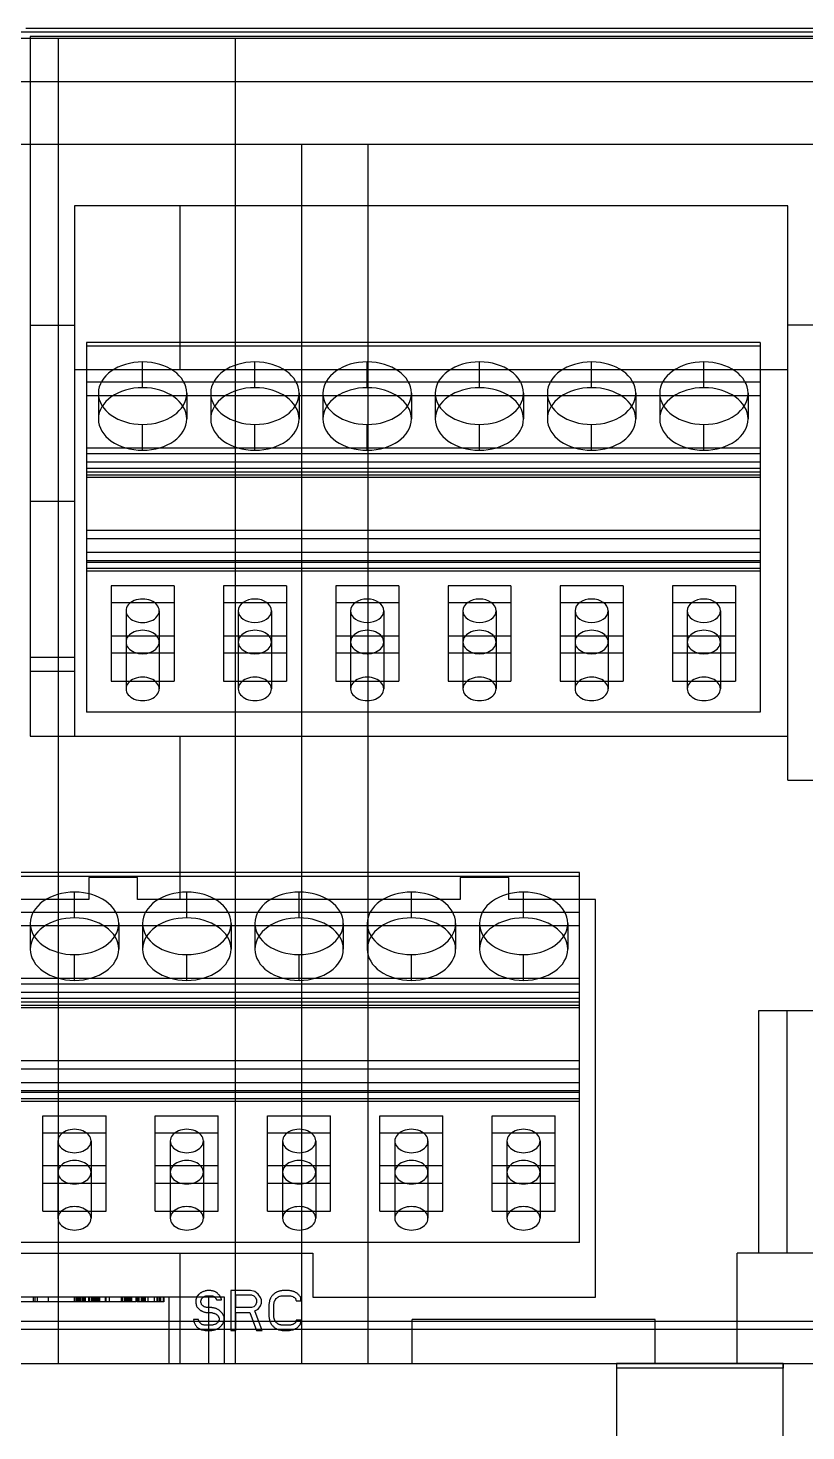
# Model space of a CAD drawing. Extents: x 0 to 226, y 0 to 690.
# Drawn here: x 147.6 to 182.8, y 441.2 to 504.7 of the extents above; entities that cross this region are included whole.
import ezdxf

# ---------------------------------------------------------------- set-up
doc = ezdxf.new("R2010")
doc.units = 0
doc.layers.add('-15N-THT. THIẾT BỊ ĐÓNG MỞ', color=40, linetype='CONTINUOUS')

# ---------------------------------------------------------------- blocks, each defined once
blk = doc.blocks.new('06 - N - SC VSD ATV630D30~D45N4')
at = {"layer": '-15N-THT. THIẾT BỊ ĐÓNG MỞ'}
for p, q in [((34.52, 160.042), (104.989, 160.042)), ((-105, 159.864), (104.99, 159.864)), ((-17, 159.584), (104.03, 159.584)), ((34.72, 159.663), (34.72, 127.991)), ((94.99, 159.663), (34.72, 159.663)), ((34.72, 159.584), (34.72, 159.584)), ((36, 159.584), (36, 159.584)), ((36, 99.591), (36, 159.584)), ((44, 159.584), (44, 159.584)), ((44, 99.591), (44, 159.584)), ((93.553, 157.602), (-93.563, 157.602)), ((101.088, 154.765), (-17, 154.765)), ((36, 154.765), (36, 154.765)), ((44, 154.765), (44, 154.765)), ((47, 154.765), (47, 154.765)), ((47, 99.591), (47, 154.765)), ((50, 154.765), (50, 154.765)), ((50, 99.591), (50, 154.765)), ((36.72, 151.991), (36.72, 127.991)), ((36.72, 151.991), (36.72, 151.991)), ((68.99, 151.991), (36.72, 151.991)), ((41.5, 144.591), (41.5, 151.991)), ((68.99, 125.991), (68.99, 151.991)), ((68.99, 151.991), (68.99, 151.991)), ((34.72, 146.591), (34.72, 146.591)), ((34.72, 146.591), (36.72, 146.591)), ((36.72, 146.591), (36.72, 146.591)), ((94.99, 146.591), (68.99, 146.591)), ((68.99, 146.591), (68.99, 146.591)), ((37.26, 145.812), (37.26, 145.637)), ((67.73, 145.812), (37.26, 145.812)), ((67.73, 145.637), (37.26, 145.637)), ((37.26, 145.637), (37.26, 140.386)), ((67.73, 145.812), (67.73, 145.637)), ((67.73, 145.637), (67.73, 140.386)), ((39.8, 143.763), (39.8, 144.93)), ((44.88, 143.763), (44.88, 144.93)), ((49.96, 143.763), (49.96, 144.93)), ((55.04, 143.763), (55.04, 144.93)), ((60.11, 143.763), (60.11, 144.93)), ((65.19, 143.763), (65.19, 144.93)), ((36.72, 144.591), (36.72, 144.591)), ((36.72, 144.591), (68.99, 144.591)), ((37.26, 144.591), (37.26, 144.591)), ((67.73, 144.591), (67.73, 144.591)), ((68.99, 144.591), (68.99, 144.591)), ((67.73, 144.01), (37.26, 144.01)), ((37.8, 143.515), (37.8, 142.349)), ((41.8, 143.515), (41.8, 142.349)), ((42.88, 143.515), (42.88, 142.349)), ((46.88, 143.515), (46.88, 142.349)), ((47.96, 143.515), (47.96, 142.349)), ((51.96, 143.515), (51.96, 142.349)), ((53.04, 143.515), (53.04, 142.349)), ((57.03, 143.515), (57.03, 142.349)), ((58.11, 143.515), (58.11, 142.349)), ((62.11, 143.515), (62.11, 142.349)), ((63.19, 143.515), (63.19, 142.349)), ((67.19, 143.515), (67.19, 142.349)), ((67.73, 143.397), (37.26, 143.397)), ((39.8, 140.934), (39.8, 142.101)), ((44.88, 140.934), (44.88, 142.101)), ((49.96, 140.934), (49.96, 142.101)), ((55.04, 140.934), (55.04, 142.101)), ((60.11, 140.934), (60.11, 142.101)), ((65.19, 140.934), (65.19, 142.101)), ((67.73, 141.027), (37.26, 141.027)), ((67.73, 140.768), (37.26, 140.768)), ((67.73, 140.386), (37.26, 140.386)), ((37.26, 140.386), (37.26, 140.109)), ((67.73, 140.386), (67.73, 140.109)), ((37.26, 140.109), (37.26, 135.857)), ((67.73, 140.109), (37.26, 140.109)), ((37.26, 139.957), (67.73, 139.957)), ((67.73, 139.799), (37.26, 139.799)), ((67.73, 140.109), (67.73, 135.857)), ((67.73, 139.697), (37.26, 139.697)), ((34.72, 138.633), (36.72, 138.633)), ((67.73, 137.293), (37.26, 137.293)), ((67.73, 136.918), (37.26, 136.918)), ((67.73, 136.303), (37.26, 136.303)), ((67.73, 135.928), (37.26, 135.928)), ((67.73, 135.857), (37.26, 135.857)), ((37.26, 135.857), (37.26, 135.575)), ((67.73, 135.575), (37.26, 135.575)), ((37.26, 135.575), (37.26, 129.069)), ((67.73, 135.454), (37.26, 135.454)), ((67.73, 135.857), (67.73, 135.575)), ((67.73, 135.575), (67.73, 129.069)), ((41.225, 134.797), (38.375, 134.797)), ((38.375, 134.797), (38.375, 130.483)), ((41.225, 134.797), (41.225, 130.483)), ((46.305, 134.797), (43.455, 134.797)), ((43.455, 134.797), (43.455, 130.483)), ((46.305, 134.797), (46.305, 130.483)), ((51.385, 134.797), (48.535, 134.797)), ((48.535, 134.797), (48.535, 130.483)), ((51.385, 134.797), (51.385, 130.483)), ((56.455, 134.797), (53.615, 134.797)), ((53.615, 134.797), (53.615, 130.483)), ((56.455, 134.797), (56.455, 130.483)), ((61.535, 134.797), (58.685, 134.797)), ((58.685, 134.797), (58.685, 130.483)), ((61.535, 134.797), (61.535, 130.483)), ((66.615, 134.797), (63.765, 134.797)), ((63.765, 134.797), (63.765, 130.483)), ((66.615, 134.797), (66.615, 130.483)), ((41.225, 134.019), (38.375, 134.019)), ((38.375, 134.019), (38.375, 134.019)), ((41.225, 134.019), (41.225, 134.019)), ((46.305, 134.019), (43.455, 134.019)), ((43.455, 134.019), (43.455, 134.019)), ((46.305, 134.019), (46.305, 134.019)), ((48.535, 134.019), (48.535, 134.019)), ((51.385, 134.019), (48.535, 134.019)), ((51.385, 134.019), (51.385, 134.019)), ((56.455, 134.019), (53.615, 134.019)), ((53.615, 134.019), (53.615, 134.019)), ((56.455, 134.019), (56.455, 134.019)), ((61.535, 134.019), (58.685, 134.019)), ((58.685, 134.019), (58.685, 134.019)), ((61.535, 134.019), (61.535, 134.019)), ((66.615, 134.019), (63.765, 134.019)), ((63.765, 134.019), (63.765, 134.019)), ((66.615, 134.019), (66.615, 134.019)), ((39.05, 133.665), (39.05, 130.13)), ((40.55, 133.665), (40.55, 130.13)), ((44.13, 133.665), (44.13, 132.251)), ((45.63, 133.665), (45.63, 130.13)), ((49.21, 133.665), (49.21, 132.251)), ((50.71, 133.665), (50.71, 130.13)), ((54.29, 133.665), (54.29, 132.251)), ((55.79, 133.665), (55.79, 130.13)), ((59.36, 133.665), (59.36, 132.251)), ((60.86, 133.665), (60.86, 130.13)), ((64.44, 133.665), (64.44, 132.251)), ((65.94, 133.665), (65.94, 130.13)), ((38.375, 132.534), (41.225, 132.534)), ((43.455, 132.534), (46.305, 132.534)), ((44.13, 132.251), (44.13, 130.13)), ((48.535, 132.534), (51.385, 132.534)), ((49.21, 132.251), (49.21, 130.13)), ((53.615, 132.534), (56.455, 132.534)), ((54.29, 132.251), (54.29, 130.13)), ((58.685, 132.534), (61.535, 132.534)), ((59.36, 132.251), (59.36, 130.13)), ((63.765, 132.534), (66.615, 132.534)), ((64.44, 132.251), (64.44, 130.13)), ((34.72, 131.562), (36.72, 131.562)), ((38.375, 131.756), (41.225, 131.756)), ((43.455, 131.756), (46.305, 131.756)), ((48.535, 131.756), (51.385, 131.756)), ((53.615, 131.756), (56.455, 131.756)), ((58.685, 131.756), (61.535, 131.756)), ((63.765, 131.756), (66.615, 131.756)), ((36.72, 130.92), (34.72, 130.92)), ((38.375, 130.483), (41.225, 130.483)), ((43.455, 130.483), (46.305, 130.483)), ((48.535, 130.483), (51.385, 130.483)), ((53.615, 130.483), (56.455, 130.483)), ((58.685, 130.483), (61.535, 130.483)), ((63.765, 130.483), (66.615, 130.483)), ((67.73, 129.069), (37.26, 129.069)), ((34.72, 127.991), (68.99, 127.991)), ((34.72, 127.991), (34.72, 127.991)), ((36.72, 127.991), (36.72, 127.991)), ((41.5, 120.591), (41.5, 127.991)), ((68.99, 127.991), (68.99, 127.991)), ((68.99, 125.991), (94.99, 125.991)), ((68.99, 125.991), (68.99, 125.991)), ((59.57, 121.812), (-11.54, 121.812)), ((59.57, 121.637), (-11.54, 121.637)), ((37.37, 121.591), (37.37, 121.591)), ((37.37, 121.591), (37.37, 120.591)), ((39.57, 121.591), (37.37, 121.591)), ((39.57, 121.591), (39.57, 121.591)), ((39.57, 120.591), (39.57, 121.591)), ((54.17, 121.591), (54.17, 121.591)), ((54.17, 121.591), (54.17, 120.591)), ((56.36, 121.591), (54.17, 121.591)), ((56.36, 121.591), (56.36, 121.591)), ((56.36, 120.591), (56.36, 121.591)), ((59.57, 121.637), (59.57, 121.812)), ((59.57, 116.386), (59.57, 121.637)), ((36.72, 119.763), (36.72, 120.93)), ((41.8, 119.763), (41.8, 120.93)), ((46.88, 119.763), (46.88, 120.93)), ((51.96, 119.763), (51.96, 120.93)), ((57.03, 119.763), (57.03, 120.93)), ((37.37, 120.591), (31, 120.591)), ((37.37, 120.591), (37.37, 120.591)), ((39.57, 120.591), (39.57, 120.591)), ((54.17, 120.591), (39.57, 120.591)), ((54.17, 120.591), (54.17, 120.591)), ((56.36, 120.591), (56.36, 120.591)), ((60.29, 120.591), (56.36, 120.591)), ((59.57, 120.591), (59.57, 120.591)), ((60.29, 120.591), (60.29, 120.591)), ((60.29, 102.591), (60.29, 120.591)), ((59.57, 120.01), (-11.54, 120.01)), ((59.57, 119.397), (-11.54, 119.397)), ((34.72, 119.515), (34.72, 118.349)), ((38.72, 119.515), (38.72, 118.349)), ((39.8, 119.515), (39.8, 118.349)), ((43.8, 119.515), (43.8, 118.349)), ((44.88, 119.515), (44.88, 118.349)), ((48.88, 119.515), (48.88, 118.349)), ((49.96, 119.515), (49.96, 118.349)), ((53.96, 119.515), (53.96, 118.349)), ((55.04, 119.515), (55.04, 118.349)), ((59.03, 119.515), (59.03, 118.349)), ((36.72, 116.934), (36.72, 118.101)), ((41.8, 116.934), (41.8, 118.101)), ((46.88, 116.934), (46.88, 118.101)), ((51.96, 116.934), (51.96, 118.101)), ((57.03, 116.934), (57.03, 118.101)), ((59.57, 117.027), (-11.54, 117.027)), ((59.57, 116.768), (-11.54, 116.768)), ((59.57, 116.386), (-11.54, 116.386)), ((59.57, 116.109), (59.57, 116.386)), ((59.57, 116.109), (-11.54, 116.109)), ((-11.54, 115.957), (59.57, 115.957)), ((59.57, 115.799), (-11.54, 115.799)), ((59.57, 115.697), (-11.54, 115.697)), ((59.57, 111.857), (59.57, 116.109)), ((67.68, 115.571), (82.64, 115.571)), ((67.68, 115.571), (67.68, 115.571)), ((67.68, 104.581), (67.68, 115.571)), ((68.95, 115.571), (68.95, 115.571)), ((68.95, 104.581), (68.95, 115.571)), ((59.57, 113.293), (-11.54, 113.293)), ((59.57, 112.918), (-11.54, 112.918)), ((59.57, 112.303), (-11.54, 112.303)), ((59.57, 111.928), (-11.54, 111.928)), ((59.57, 111.857), (-11.54, 111.857)), ((59.57, 111.575), (59.57, 111.857)), ((59.57, 111.575), (-11.54, 111.575)), ((59.57, 111.454), (-11.54, 111.454)), ((59.57, 105.069), (59.57, 111.575)), ((35.295, 110.797), (38.145, 110.797)), ((35.295, 106.483), (35.295, 110.797)), ((38.145, 106.483), (38.145, 110.797)), ((40.375, 110.797), (43.225, 110.797)), ((40.375, 106.483), (40.375, 110.797)), ((43.225, 106.483), (43.225, 110.797)), ((45.455, 110.797), (48.305, 110.797)), ((45.455, 106.483), (45.455, 110.797)), ((48.305, 106.483), (48.305, 110.797)), ((50.535, 110.797), (53.385, 110.797)), ((50.535, 106.483), (50.535, 110.797)), ((53.385, 106.483), (53.385, 110.797)), ((55.615, 110.797), (58.455, 110.797)), ((55.615, 106.483), (55.615, 110.797)), ((58.455, 106.483), (58.455, 110.797)), ((35.295, 110.019), (35.295, 110.019)), ((38.145, 110.019), (35.295, 110.019)), ((38.145, 110.019), (38.145, 110.019)), ((43.225, 110.019), (40.375, 110.019)), ((40.375, 110.019), (40.375, 110.019)), ((43.225, 110.019), (43.225, 110.019)), ((45.455, 110.019), (45.455, 110.019)), ((48.305, 110.019), (45.455, 110.019)), ((48.305, 110.019), (48.305, 110.019)), ((50.535, 110.019), (50.535, 110.019)), ((53.385, 110.019), (50.535, 110.019)), ((53.385, 110.019), (53.385, 110.019)), ((58.455, 110.019), (55.615, 110.019)), ((55.615, 110.019), (55.615, 110.019)), ((58.455, 110.019), (58.455, 110.019)), ((35.97, 109.665), (35.97, 106.165)), ((37.47, 109.665), (37.47, 106.165)), ((41.05, 109.665), (41.05, 106.165)), ((42.55, 109.665), (42.55, 106.165)), ((46.13, 109.665), (46.13, 106.165)), ((47.63, 109.665), (47.63, 106.165)), ((51.21, 109.665), (51.21, 106.165)), ((52.71, 109.665), (52.71, 106.165)), ((56.28, 109.665), (56.28, 106.165)), ((57.78, 109.665), (57.78, 106.165)), ((38.145, 108.534), (35.295, 108.534)), ((43.225, 108.534), (40.375, 108.534)), ((48.305, 108.534), (45.455, 108.534)), ((53.385, 108.534), (50.535, 108.534)), ((58.455, 108.534), (55.615, 108.534)), ((35.295, 107.756), (38.145, 107.756)), ((40.375, 107.756), (43.225, 107.756)), ((45.455, 107.756), (48.305, 107.756)), ((50.535, 107.756), (53.385, 107.756)), ((55.615, 107.756), (58.455, 107.756)), ((35.295, 106.483), (38.145, 106.483)), ((40.375, 106.483), (43.225, 106.483)), ((45.455, 106.483), (48.305, 106.483)), ((50.535, 106.483), (53.385, 106.483)), ((55.615, 106.483), (58.455, 106.483)), ((59.57, 105.069), (-11.54, 105.069)), ((19.5, 104.591), (47.5, 104.591)), ((41.5, 99.591), (41.5, 104.591)), ((47.5, 104.591), (47.5, 102.591)), ((47.5, 104.591), (47.5, 104.591)), ((83.69, 104.581), (66.69, 104.581)), ((66.69, 104.581), (66.69, 104.581)), ((66.69, 99.591), (66.69, 104.581)), ((67.68, 104.581), (67.68, 104.581)), ((68.95, 104.581), (68.95, 104.581)), ((47.5, 104.091), (47.5, 104.091)), ((42.636, 102.875), (42.614, 102.869)), ((42.679, 102.886), (42.636, 102.875)), ((42.7, 102.891), (42.679, 102.886)), ((42.887, 102.891), (42.7, 102.891)), ((42.7, 102.891), (42.7, 102.891)), ((42.887, 102.891), (42.887, 102.891)), ((42.914, 102.886), (42.887, 102.891)), ((42.941, 102.88), (42.914, 102.886)), ((42.968, 102.875), (42.941, 102.88)), ((42.995, 102.869), (42.968, 102.875)), ((44.687, 102.891), (43.787, 102.891)), ((43.787, 102.891), (43.787, 101.091)), ((43.787, 102.891), (43.787, 102.891)), ((44.875, 102.853), (44.687, 102.891)), ((44.687, 102.891), (44.687, 102.891)), ((46.032, 102.875), (46.005, 102.869)), ((46.086, 102.886), (46.032, 102.875)), ((46.112, 102.891), (46.086, 102.886)), ((46.45, 102.891), (46.112, 102.891)), ((46.112, 102.891), (46.112, 102.891)), ((46.477, 102.886), (46.45, 102.891)), ((46.45, 102.891), (46.45, 102.891)), ((46.504, 102.88), (46.477, 102.886)), ((46.53, 102.875), (46.504, 102.88)), ((46.557, 102.869), (46.53, 102.875)), ((43.5, 102.591), (23.5, 102.591)), ((36.705, 102.391), (28.956, 102.391)), ((34.844, 102.591), (34.844, 102.391)), ((34.844, 102.591), (34.844, 102.591)), ((34.844, 102.391), (34.844, 102.391)), ((34.925, 102.591), (34.925, 102.391)), ((34.925, 102.591), (34.925, 102.591)), ((34.925, 102.391), (34.925, 102.391)), ((38.106, 102.391), (34.925, 102.391)), ((35.031, 102.591), (35.031, 102.591)), ((35.031, 102.591), (35.031, 102.391)), ((35.031, 102.391), (35.031, 102.391)), ((35.531, 102.591), (35.531, 102.391)), ((35.531, 102.591), (35.531, 102.591)), ((35.531, 102.391), (35.531, 102.391)), ((36.705, 102.591), (36.705, 102.391)), ((36.726, 102.591), (36.726, 102.391)), ((36.794, 102.591), (36.794, 102.391)), ((36.794, 102.591), (36.794, 102.591)), ((36.794, 102.391), (36.794, 102.391)), ((36.825, 102.591), (36.825, 102.391)), ((36.887, 102.591), (36.887, 102.391)), ((36.919, 102.591), (36.919, 102.391)), ((36.95, 102.591), (36.95, 102.391)), ((36.981, 102.591), (36.981, 102.391)), ((36.981, 102.591), (36.981, 102.591)), ((36.981, 102.391), (36.981, 102.391)), ((37.012, 102.591), (37.012, 102.391)), ((37.075, 102.591), (37.075, 102.391)), ((37.106, 102.591), (37.106, 102.391)), ((37.125, 102.591), (37.125, 102.391)), ((37.125, 102.591), (37.125, 102.591)), ((37.125, 102.391), (37.125, 102.391)), ((37.137, 102.591), (37.137, 102.391)), ((37.2, 102.591), (37.2, 102.391)), ((37.356, 102.591), (37.356, 102.391)), ((37.387, 102.591), (37.387, 102.391)), ((37.481, 102.591), (37.481, 102.391)), ((37.512, 102.591), (37.512, 102.391)), ((37.536, 102.591), (37.536, 102.391)), ((37.544, 102.591), (37.544, 102.391)), ((37.575, 102.591), (37.575, 102.391)), ((37.606, 102.591), (37.606, 102.391)), ((37.637, 102.591), (37.637, 102.391)), ((37.669, 102.591), (37.669, 102.591)), ((37.669, 102.591), (37.669, 102.391)), ((37.669, 102.391), (37.669, 102.391)), ((37.731, 102.591), (37.731, 102.391)), ((37.762, 102.591), (37.762, 102.391)), ((37.794, 102.591), (37.794, 102.391)), ((37.856, 102.591), (37.856, 102.591)), ((37.856, 102.591), (37.856, 102.391)), ((39.5, 102.391), (37.856, 102.391)), ((37.856, 102.391), (37.856, 102.391)), ((38.106, 102.591), (38.106, 102.391)), ((38.106, 102.591), (38.106, 102.591)), ((38.106, 102.391), (38.106, 102.391)), ((38.14, 102.591), (38.14, 102.391)), ((38.294, 102.591), (38.294, 102.391)), ((38.294, 102.591), (38.294, 102.591)), ((38.294, 102.391), (38.294, 102.391)), ((38.825, 102.591), (38.825, 102.391)), ((38.856, 102.591), (38.856, 102.391)), ((38.887, 102.591), (38.887, 102.391)), ((38.976, 102.591), (38.976, 102.391)), ((38.981, 102.591), (38.981, 102.391)), ((39.012, 102.591), (39.012, 102.391)), ((39.044, 102.591), (39.044, 102.391)), ((39.075, 102.591), (39.075, 102.591)), ((39.075, 102.591), (39.075, 102.391)), ((39.075, 102.391), (39.075, 102.391)), ((39.137, 102.591), (39.137, 102.391)), ((39.2, 102.591), (39.2, 102.591)), ((39.2, 102.591), (39.2, 102.391)), ((39.2, 102.391), (39.2, 102.391)), ((39.231, 102.591), (39.231, 102.391)), ((39.262, 102.591), (39.262, 102.591)), ((39.262, 102.591), (39.262, 102.391)), ((39.262, 102.391), (39.262, 102.391)), ((39.294, 102.591), (39.294, 102.391)), ((39.5, 102.591), (39.5, 102.591)), ((39.5, 102.591), (39.5, 102.391)), ((39.5, 102.391), (39.5, 102.391)), ((39.544, 102.591), (39.544, 102.391)), ((39.544, 102.591), (39.544, 102.591)), ((40.762, 102.391), (39.544, 102.391)), ((39.544, 102.391), (39.544, 102.391)), ((39.575, 102.591), (39.575, 102.391)), ((39.637, 102.591), (39.637, 102.391)), ((39.731, 102.591), (39.731, 102.591)), ((39.731, 102.591), (39.731, 102.391)), ((39.731, 102.391), (39.731, 102.391)), ((39.762, 102.591), (39.762, 102.391)), ((39.825, 102.591), (39.825, 102.391)), ((39.887, 102.591), (39.887, 102.391)), ((39.919, 102.591), (39.919, 102.391)), ((40.044, 102.591), (40.044, 102.391)), ((40.325, 102.591), (40.325, 102.391)), ((40.45, 102.591), (40.45, 102.391)), ((40.481, 102.591), (40.481, 102.391)), ((40.544, 102.591), (40.544, 102.391)), ((40.575, 102.591), (40.575, 102.391)), ((40.606, 102.591), (40.606, 102.391)), ((40.731, 102.591), (40.731, 102.391)), ((40.736, 102.591), (40.736, 102.391)), ((40.757, 102.591), (40.757, 102.391)), ((40.762, 102.591), (40.762, 102.391)), ((41, 102.591), (41, 102.591)), ((41, 99.591), (41, 102.591)), ((41.5, 102.591), (41.5, 102.591)), ((42.212, 102.47), (42.212, 102.47)), ((42.212, 102.317), (42.212, 102.317)), ((42.223, 102.514), (42.212, 102.47)), ((42.212, 102.47), (42.212, 102.317)), ((42.212, 102.317), (42.223, 102.273)), ((42.229, 102.535), (42.223, 102.514)), ((42.223, 102.273), (42.229, 102.251)), ((42.234, 102.557), (42.229, 102.535)), ((42.229, 102.251), (42.239, 102.207)), ((42.239, 102.579), (42.234, 102.557)), ((42.245, 102.601), (42.239, 102.579)), ((42.25, 102.623), (42.245, 102.601)), ((42.271, 102.645), (42.25, 102.623)), ((42.25, 102.623), (42.25, 102.623)), ((42.293, 102.667), (42.271, 102.645)), ((42.336, 102.711), (42.293, 102.667)), ((42.357, 102.732), (42.336, 102.711)), ((42.379, 102.754), (42.357, 102.732)), ((42.4, 102.776), (42.379, 102.754)), ((42.421, 102.787), (42.4, 102.776)), ((42.4, 102.776), (42.4, 102.776)), ((42.443, 102.798), (42.421, 102.787)), ((42.437, 102.431), (42.443, 102.448)), ((42.437, 102.431), (42.437, 102.431)), ((42.437, 102.355), (42.437, 102.431)), ((42.443, 102.338), (42.437, 102.355)), ((42.437, 102.355), (42.437, 102.355)), ((42.464, 102.809), (42.443, 102.798)), ((42.443, 102.448), (42.448, 102.464)), ((42.448, 102.322), (42.443, 102.338)), ((42.448, 102.464), (42.454, 102.481)), ((42.459, 102.289), (42.448, 102.322)), ((42.454, 102.481), (42.459, 102.497)), ((42.459, 102.497), (42.464, 102.514)), ((42.464, 102.273), (42.459, 102.289)), ((42.486, 102.82), (42.464, 102.809)), ((42.464, 102.514), (42.475, 102.546)), ((42.475, 102.24), (42.464, 102.273)), ((42.475, 102.546), (42.491, 102.557)), ((42.475, 102.546), (42.475, 102.546)), ((42.491, 102.229), (42.475, 102.24)), ((42.475, 102.24), (42.475, 102.24)), ((42.507, 102.831), (42.486, 102.82)), ((42.491, 102.557), (42.523, 102.579)), ((42.529, 102.842), (42.507, 102.831)), ((42.523, 102.579), (42.539, 102.59)), ((42.55, 102.853), (42.529, 102.842)), ((42.539, 102.59), (42.555, 102.601)), ((42.571, 102.858), (42.55, 102.853)), ((42.55, 102.853), (42.55, 102.853)), ((42.555, 102.601), (42.571, 102.612)), ((42.614, 102.869), (42.571, 102.858)), ((42.571, 102.612), (42.587, 102.623)), ((42.587, 102.623), (42.587, 102.623)), ((42.587, 102.623), (42.604, 102.628)), ((42.604, 102.628), (42.62, 102.634)), ((42.62, 102.634), (42.636, 102.639)), ((42.636, 102.639), (42.668, 102.65)), ((42.668, 102.65), (42.684, 102.656)), ((42.684, 102.656), (42.7, 102.661)), ((42.7, 102.661), (42.925, 102.661)), ((42.7, 102.661), (42.7, 102.661)), ((42.8, 99.591), (42.8, 102.591)), ((42.925, 102.661), (42.941, 102.656)), ((42.925, 102.661), (42.925, 102.661)), ((42.941, 102.656), (42.957, 102.65)), ((42.957, 102.65), (42.989, 102.639)), ((42.989, 102.639), (43.005, 102.634)), ((43.021, 102.864), (42.995, 102.869)), ((43.005, 102.634), (43.021, 102.628)), ((43.048, 102.858), (43.021, 102.864)), ((43.021, 102.628), (43.037, 102.623)), ((43.037, 102.623), (43.048, 102.612)), ((43.037, 102.623), (43.037, 102.623)), ((43.075, 102.853), (43.048, 102.858)), ((43.048, 102.612), (43.059, 102.601)), ((43.059, 102.601), (43.07, 102.59)), ((43.07, 102.59), (43.08, 102.579)), ((43.096, 102.836), (43.075, 102.853)), ((43.075, 102.853), (43.075, 102.853)), ((43.08, 102.579), (43.102, 102.557)), ((43.118, 102.82), (43.096, 102.836)), ((43.102, 102.557), (43.112, 102.546)), ((43.112, 102.546), (43.118, 102.535)), ((43.112, 102.546), (43.112, 102.546)), ((43.161, 102.787), (43.118, 102.82)), ((43.118, 102.535), (43.123, 102.525)), ((43.123, 102.525), (43.129, 102.514)), ((43.129, 102.514), (43.134, 102.503)), ((43.134, 102.503), (43.139, 102.492)), ((43.139, 102.492), (43.145, 102.481)), ((43.145, 102.481), (43.15, 102.47)), ((43.15, 102.47), (43.375, 102.47)), ((43.15, 102.47), (43.15, 102.47)), ((43.182, 102.771), (43.161, 102.787)), ((43.204, 102.754), (43.182, 102.771)), ((43.225, 102.738), (43.204, 102.754)), ((43.241, 102.716), (43.225, 102.738)), ((43.225, 102.738), (43.225, 102.738)), ((43.257, 102.694), (43.241, 102.716)), ((43.273, 102.672), (43.257, 102.694)), ((43.289, 102.65), (43.273, 102.672)), ((43.337, 102.585), (43.289, 102.65)), ((43.337, 102.585), (43.337, 102.585)), ((43.348, 102.552), (43.337, 102.585)), ((43.354, 102.535), (43.348, 102.552)), ((43.359, 102.519), (43.354, 102.535)), ((43.364, 102.503), (43.359, 102.519)), ((43.37, 102.486), (43.364, 102.503)), ((43.375, 102.47), (43.37, 102.486)), ((43.375, 102.47), (43.375, 102.47)), ((43.5, 99.591), (43.5, 102.591)), ((44.012, 102.7), (44.725, 102.7)), ((44.012, 102.7), (44.012, 102.7)), ((44.012, 102.125), (44.012, 102.7)), ((44.725, 102.7), (44.837, 102.661)), ((44.725, 102.7), (44.725, 102.7)), ((44.837, 102.661), (44.912, 102.585)), ((44.837, 102.661), (44.837, 102.661)), ((44.912, 102.24), (44.837, 102.163)), ((45.025, 102.738), (44.875, 102.853)), ((44.875, 102.853), (44.875, 102.853)), ((44.912, 102.585), (44.95, 102.47)), ((44.912, 102.585), (44.912, 102.585)), ((44.95, 102.355), (44.912, 102.24)), ((44.912, 102.24), (44.912, 102.24)), ((44.95, 102.47), (44.95, 102.355)), ((44.95, 102.47), (44.95, 102.47)), ((44.95, 102.355), (44.95, 102.355)), ((45.137, 102.585), (45.025, 102.738)), ((45.025, 102.738), (45.025, 102.738)), ((45.175, 102.47), (45.137, 102.585)), ((45.137, 102.585), (45.137, 102.585)), ((45.137, 102.202), (45.175, 102.317)), ((45.175, 102.317), (45.175, 102.47)), ((45.175, 102.47), (45.175, 102.47)), ((45.175, 102.317), (45.175, 102.317)), ((45.512, 102.278), (45.512, 102.278)), ((45.518, 102.306), (45.512, 102.278)), ((45.512, 102.278), (45.512, 101.704)), ((45.523, 102.333), (45.518, 102.306)), ((45.529, 102.36), (45.523, 102.333)), ((45.534, 102.388), (45.529, 102.36)), ((45.539, 102.415), (45.534, 102.388)), ((45.545, 102.442), (45.539, 102.415)), ((45.55, 102.47), (45.545, 102.442)), ((45.571, 102.514), (45.55, 102.47)), ((45.55, 102.47), (45.55, 102.47)), ((45.582, 102.535), (45.571, 102.514)), ((45.593, 102.557), (45.582, 102.535)), ((45.604, 102.579), (45.593, 102.557)), ((45.614, 102.601), (45.604, 102.579)), ((45.625, 102.623), (45.614, 102.601)), ((45.646, 102.645), (45.625, 102.623)), ((45.625, 102.623), (45.625, 102.623)), ((45.668, 102.667), (45.646, 102.645)), ((45.689, 102.689), (45.668, 102.667)), ((45.711, 102.711), (45.689, 102.689)), ((45.732, 102.732), (45.711, 102.711)), ((45.754, 102.754), (45.732, 102.732)), ((45.737, 102.278), (45.743, 102.3)), ((45.737, 101.704), (45.737, 102.278)), ((45.737, 102.278), (45.737, 102.278)), ((45.743, 102.3), (45.748, 102.322)), ((45.748, 102.322), (45.754, 102.344)), ((45.775, 102.776), (45.754, 102.754)), ((45.754, 102.344), (45.759, 102.366)), ((45.759, 102.366), (45.77, 102.41)), ((45.77, 102.41), (45.775, 102.431)), ((45.796, 102.787), (45.775, 102.776)), ((45.775, 102.776), (45.775, 102.776)), ((45.775, 102.431), (45.786, 102.448)), ((45.775, 102.431), (45.775, 102.431)), ((45.786, 102.448), (45.807, 102.481)), ((45.818, 102.798), (45.796, 102.787)), ((45.807, 102.481), (45.818, 102.497)), ((45.839, 102.809), (45.818, 102.798)), ((45.818, 102.497), (45.839, 102.53)), ((45.861, 102.82), (45.839, 102.809)), ((45.839, 102.53), (45.85, 102.546)), ((45.85, 102.546), (45.866, 102.557)), ((45.85, 102.546), (45.85, 102.546)), ((45.882, 102.831), (45.861, 102.82)), ((45.866, 102.557), (45.898, 102.579)), ((45.904, 102.842), (45.882, 102.831)), ((45.898, 102.579), (45.914, 102.59)), ((45.925, 102.853), (45.904, 102.842)), ((45.914, 102.59), (45.93, 102.601)), ((45.952, 102.858), (45.925, 102.853)), ((45.925, 102.853), (45.925, 102.853)), ((45.93, 102.601), (45.946, 102.612)), ((45.946, 102.612), (45.962, 102.623)), ((45.979, 102.864), (45.952, 102.858)), ((45.962, 102.623), (45.962, 102.623)), ((45.962, 102.623), (46.005, 102.634)), ((46.005, 102.869), (45.979, 102.864)), ((46.005, 102.634), (46.027, 102.639)), ((46.027, 102.639), (46.07, 102.65)), ((46.07, 102.65), (46.091, 102.656)), ((46.091, 102.656), (46.112, 102.661)), ((46.112, 102.661), (46.45, 102.661)), ((46.112, 102.661), (46.112, 102.661)), ((46.45, 102.661), (46.471, 102.656)), ((46.45, 102.661), (46.45, 102.661)), ((46.471, 102.656), (46.493, 102.65)), ((46.493, 102.65), (46.536, 102.639)), ((46.536, 102.639), (46.557, 102.634)), ((46.584, 102.864), (46.557, 102.869)), ((46.557, 102.634), (46.6, 102.623)), ((46.611, 102.858), (46.584, 102.864)), ((46.6, 102.623), (46.616, 102.612)), ((46.6, 102.623), (46.6, 102.623)), ((46.637, 102.853), (46.611, 102.858)), ((46.616, 102.612), (46.632, 102.601)), ((46.632, 102.601), (46.648, 102.59)), ((46.637, 102.853), (46.637, 102.853)), ((46.659, 102.842), (46.637, 102.853)), ((46.648, 102.59), (46.664, 102.579)), ((46.68, 102.831), (46.659, 102.842)), ((46.664, 102.579), (46.696, 102.557)), ((46.702, 102.82), (46.68, 102.831)), ((46.696, 102.557), (46.712, 102.546)), ((46.723, 102.809), (46.702, 102.82)), ((46.712, 102.546), (46.712, 102.546)), ((46.712, 102.546), (46.723, 102.514)), ((46.745, 102.798), (46.723, 102.809)), ((46.723, 102.514), (46.729, 102.497)), ((46.729, 102.497), (46.734, 102.481)), ((46.734, 102.481), (46.739, 102.464)), ((46.739, 102.464), (46.745, 102.448)), ((46.766, 102.787), (46.745, 102.798)), ((46.745, 102.448), (46.75, 102.431)), ((46.75, 102.431), (46.75, 102.431)), ((46.75, 102.431), (46.969, 102.431)), ((46.787, 102.776), (46.766, 102.787)), ((46.81, 102.753), (46.787, 102.776)), ((46.787, 102.776), (46.787, 102.776)), ((46.832, 102.731), (46.81, 102.753)), ((46.854, 102.708), (46.832, 102.731)), ((46.877, 102.685), (46.854, 102.708)), ((46.899, 102.662), (46.877, 102.685)), ((46.944, 102.617), (46.899, 102.662)), ((46.947, 102.59), (46.944, 102.617)), ((46.944, 102.617), (46.944, 102.617)), ((46.951, 102.564), (46.947, 102.59)), ((46.954, 102.537), (46.951, 102.564)), ((46.958, 102.511), (46.954, 102.537)), ((46.962, 102.484), (46.958, 102.511)), ((46.965, 102.458), (46.962, 102.484)), ((46.969, 102.431), (46.965, 102.458)), ((46.969, 102.431), (46.969, 102.431)), ((47.5, 102.591), (47.5, 102.591)), ((47.5, 102.591), (60.29, 102.591)), ((60.29, 102.591), (60.29, 102.591)), ((42.239, 102.207), (42.245, 102.185)), ((42.245, 102.185), (42.25, 102.163)), ((42.25, 102.163), (42.271, 102.142)), ((42.25, 102.163), (42.25, 102.163)), ((42.271, 102.142), (42.293, 102.12)), ((42.293, 102.12), (42.336, 102.076)), ((42.336, 102.076), (42.357, 102.054)), ((42.357, 102.054), (42.379, 102.032)), ((42.379, 102.032), (42.4, 102.01)), ((42.4, 102.01), (42.421, 101.999)), ((42.4, 102.01), (42.4, 102.01)), ((42.421, 101.999), (42.443, 101.988)), ((42.443, 101.988), (42.464, 101.977)), ((42.464, 101.977), (42.486, 101.966)), ((42.486, 101.966), (42.507, 101.956)), ((42.507, 102.218), (42.491, 102.229)), ((42.523, 102.207), (42.507, 102.218)), ((42.507, 101.956), (42.529, 101.945)), ((42.539, 102.196), (42.523, 102.207)), ((42.529, 101.945), (42.55, 101.934)), ((42.555, 102.185), (42.539, 102.196)), ((42.55, 101.934), (42.571, 101.928)), ((42.55, 101.934), (42.55, 101.934)), ((42.587, 102.163), (42.555, 102.185)), ((42.571, 101.928), (42.593, 101.923)), ((42.587, 102.163), (42.587, 102.163)), ((42.604, 102.158), (42.587, 102.163)), ((42.593, 101.923), (42.614, 101.917)), ((42.636, 102.147), (42.604, 102.158)), ((42.614, 101.917), (42.636, 101.912)), ((42.652, 102.142), (42.636, 102.147)), ((42.636, 101.912), (42.657, 101.906)), ((42.668, 102.136), (42.652, 102.142)), ((42.657, 101.906), (42.679, 101.901)), ((42.684, 102.131), (42.668, 102.136)), ((42.679, 101.901), (42.7, 101.895)), ((42.7, 102.125), (42.684, 102.131)), ((42.925, 102.125), (42.7, 102.125)), ((42.7, 102.125), (42.7, 102.125)), ((42.7, 101.895), (42.925, 101.895)), ((42.7, 101.895), (42.7, 101.895)), ((42.952, 102.12), (42.925, 102.125)), ((42.925, 102.125), (42.925, 102.125)), ((42.925, 101.895), (42.946, 101.89)), ((42.925, 101.895), (42.925, 101.895)), ((42.946, 101.89), (42.968, 101.884)), ((42.979, 102.114), (42.952, 102.12)), ((42.968, 101.884), (42.989, 101.879)), ((43.005, 102.109), (42.979, 102.114)), ((42.989, 101.879), (43.011, 101.873)), ((43.032, 102.103), (43.005, 102.109)), ((43.011, 101.873), (43.032, 101.868)), ((43.059, 102.098), (43.032, 102.103)), ((43.032, 101.868), (43.054, 101.862)), ((43.054, 101.862), (43.075, 101.857)), ((43.086, 102.092), (43.059, 102.098)), ((43.075, 101.857), (43.091, 101.846)), ((43.075, 101.857), (43.075, 101.857)), ((43.112, 102.087), (43.086, 102.092)), ((43.091, 101.846), (43.107, 101.835)), ((43.107, 101.835), (43.123, 101.824)), ((43.134, 102.076), (43.112, 102.087)), ((43.112, 102.087), (43.112, 102.087)), ((43.123, 101.824), (43.139, 101.813)), ((43.155, 102.065), (43.134, 102.076)), ((43.139, 101.813), (43.155, 101.802)), ((43.177, 102.054), (43.155, 102.065)), ((43.155, 101.802), (43.171, 101.791)), ((43.171, 101.791), (43.187, 101.78)), ((43.198, 102.043), (43.177, 102.054)), ((43.187, 101.78), (43.198, 101.764)), ((43.187, 101.78), (43.187, 101.78)), ((43.22, 102.032), (43.198, 102.043)), ((43.198, 101.764), (43.209, 101.748)), ((43.209, 101.748), (43.22, 101.731)), ((43.241, 102.021), (43.22, 102.032)), ((43.22, 101.731), (43.23, 101.715)), ((43.23, 101.715), (43.241, 101.698)), ((43.262, 102.01), (43.241, 102.021)), ((43.241, 101.698), (43.262, 101.666)), ((43.262, 102.01), (43.262, 102.01)), ((43.262, 101.666), (43.262, 101.666)), ((43.284, 101.988), (43.262, 102.01)), ((43.262, 101.666), (43.262, 101.551)), ((43.305, 101.966), (43.284, 101.988)), ((43.327, 101.945), (43.305, 101.966)), ((43.348, 101.923), (43.327, 101.945)), ((43.37, 101.901), (43.348, 101.923)), ((43.412, 101.857), (43.37, 101.901)), ((43.434, 101.813), (43.412, 101.857)), ((43.412, 101.857), (43.412, 101.857)), ((43.445, 101.791), (43.434, 101.813)), ((43.455, 101.769), (43.445, 101.791)), ((43.477, 101.726), (43.455, 101.769)), ((43.487, 101.704), (43.477, 101.726)), ((43.487, 101.512), (43.487, 101.704)), ((43.487, 101.704), (43.487, 101.704)), ((44.012, 102.125), (44.012, 102.125)), ((44.725, 102.125), (44.012, 102.125)), ((44.012, 101.895), (44.65, 101.895)), ((44.012, 101.091), (44.012, 101.895)), ((44.012, 101.895), (44.012, 101.895)), ((44.65, 101.895), (44.95, 101.091)), ((44.65, 101.895), (44.65, 101.895)), ((44.837, 102.163), (44.725, 102.125)), ((44.725, 102.125), (44.725, 102.125)), ((44.837, 102.163), (44.837, 102.163)), ((44.875, 101.972), (45.025, 102.049)), ((45.212, 101.091), (44.875, 101.972)), ((44.875, 101.972), (44.875, 101.972)), ((45.025, 102.049), (45.137, 102.202)), ((45.025, 102.049), (45.025, 102.049)), ((45.137, 102.202), (45.137, 102.202)), ((45.512, 101.704), (45.512, 101.704)), ((45.512, 101.704), (45.518, 101.676)), ((45.518, 101.676), (45.523, 101.649)), ((45.523, 101.649), (45.529, 101.622)), ((45.529, 101.622), (45.534, 101.594)), ((45.743, 101.682), (45.737, 101.704)), ((45.737, 101.704), (45.737, 101.704)), ((45.754, 101.638), (45.743, 101.682)), ((45.759, 101.616), (45.754, 101.638)), ((45.764, 101.594), (45.759, 101.616)), ((3.068, 101.511), (76.922, 101.511)), ((3.434, 101.146), (76.556, 101.146)), ((42.325, 101.589), (42.106, 101.589)), ((42.106, 101.589), (42.11, 101.568)), ((42.106, 101.589), (42.106, 101.589)), ((42.11, 101.568), (42.114, 101.547)), ((42.114, 101.547), (42.121, 101.506)), ((42.121, 101.506), (42.125, 101.485)), ((42.125, 101.485), (42.128, 101.464)), ((42.128, 101.464), (42.132, 101.444)), ((42.132, 101.444), (42.149, 101.414)), ((42.132, 101.444), (42.132, 101.444)), ((42.149, 101.414), (42.166, 101.386)), ((42.166, 101.386), (42.183, 101.358)), ((42.183, 101.358), (42.199, 101.33)), ((42.199, 101.33), (42.216, 101.302)), ((42.216, 101.302), (42.233, 101.273)), ((42.233, 101.273), (42.25, 101.244)), ((42.25, 101.244), (42.277, 101.228)), ((42.25, 101.244), (42.25, 101.244)), ((42.277, 101.228), (42.304, 101.211)), ((42.304, 101.211), (42.357, 101.179)), ((42.33, 101.573), (42.325, 101.589)), ((42.325, 101.589), (42.325, 101.589)), ((42.336, 101.556), (42.33, 101.573)), ((42.341, 101.54), (42.336, 101.556)), ((42.346, 101.523), (42.341, 101.54)), ((42.352, 101.507), (42.346, 101.523)), ((42.362, 101.474), (42.352, 101.507)), ((42.357, 101.179), (42.384, 101.162)), ((42.379, 101.458), (42.362, 101.474)), ((42.362, 101.474), (42.362, 101.474)), ((42.459, 101.376), (42.379, 101.458)), ((42.384, 101.162), (42.411, 101.146)), ((42.411, 101.146), (42.437, 101.129)), ((42.437, 101.129), (42.464, 101.124)), ((42.437, 101.129), (42.437, 101.129)), ((42.475, 101.359), (42.459, 101.376)), ((42.464, 101.124), (42.491, 101.118)), ((42.496, 101.354), (42.475, 101.359)), ((42.475, 101.359), (42.475, 101.359)), ((42.491, 101.118), (42.571, 101.102)), ((42.518, 101.348), (42.496, 101.354)), ((42.539, 101.343), (42.518, 101.348)), ((42.561, 101.337), (42.539, 101.343)), ((42.582, 101.332), (42.561, 101.337)), ((42.571, 101.102), (42.598, 101.097)), ((42.604, 101.326), (42.582, 101.332)), ((42.598, 101.097), (42.625, 101.091)), ((42.625, 101.321), (42.604, 101.326)), ((42.925, 101.321), (42.625, 101.321)), ((42.625, 101.321), (42.625, 101.321)), ((42.625, 101.091), (42.925, 101.091)), ((42.625, 101.091), (42.625, 101.091)), ((42.946, 101.326), (42.925, 101.321)), ((42.925, 101.321), (42.925, 101.321)), ((42.925, 101.091), (42.952, 101.097)), ((42.925, 101.091), (42.925, 101.091)), ((42.968, 101.332), (42.946, 101.326)), ((42.952, 101.097), (42.979, 101.102)), ((42.989, 101.337), (42.968, 101.332)), ((42.979, 101.102), (43.005, 101.107)), ((43.011, 101.343), (42.989, 101.337)), ((43.005, 101.107), (43.059, 101.118)), ((43.054, 101.354), (43.011, 101.343)), ((43.075, 101.359), (43.054, 101.354)), ((43.059, 101.118), (43.086, 101.124)), ((43.091, 101.37), (43.075, 101.359)), ((43.075, 101.359), (43.075, 101.359)), ((43.086, 101.124), (43.112, 101.129)), ((43.107, 101.381), (43.091, 101.37)), ((43.123, 101.392), (43.107, 101.381)), ((43.112, 101.129), (43.134, 101.14)), ((43.112, 101.129), (43.112, 101.129)), ((43.139, 101.403), (43.123, 101.392)), ((43.134, 101.14), (43.155, 101.151)), ((43.155, 101.414), (43.139, 101.403)), ((43.187, 101.436), (43.155, 101.414)), ((43.155, 101.151), (43.177, 101.162)), ((43.177, 101.162), (43.198, 101.173)), ((43.198, 101.452), (43.187, 101.436)), ((43.187, 101.436), (43.187, 101.436)), ((43.209, 101.469), (43.198, 101.452)), ((43.198, 101.173), (43.22, 101.184)), ((43.23, 101.501), (43.209, 101.469)), ((43.22, 101.184), (43.241, 101.195)), ((43.241, 101.518), (43.23, 101.501)), ((43.252, 101.534), (43.241, 101.518)), ((43.241, 101.195), (43.262, 101.206)), ((43.262, 101.551), (43.252, 101.534)), ((43.262, 101.551), (43.262, 101.551)), ((43.262, 101.206), (43.262, 101.206)), ((43.262, 101.206), (43.284, 101.228)), ((43.284, 101.228), (43.305, 101.25)), ((43.305, 101.25), (43.348, 101.293)), ((43.348, 101.293), (43.37, 101.315)), ((43.37, 101.315), (43.391, 101.337)), ((43.391, 101.337), (43.412, 101.359)), ((43.412, 101.359), (43.434, 101.403)), ((43.412, 101.359), (43.412, 101.359)), ((43.434, 101.403), (43.445, 101.425)), ((43.445, 101.425), (43.477, 101.49)), ((43.477, 101.49), (43.487, 101.512)), ((43.487, 101.512), (43.487, 101.512)), ((43.787, 101.091), (44.012, 101.091)), ((43.787, 101.091), (43.787, 101.091)), ((44.012, 101.091), (44.012, 101.091)), ((44.95, 101.091), (45.212, 101.091)), ((44.95, 101.091), (44.95, 101.091)), ((45.212, 101.091), (45.212, 101.091)), ((45.534, 101.594), (45.539, 101.567)), ((45.539, 101.567), (45.545, 101.54)), ((45.545, 101.54), (45.55, 101.512)), ((45.55, 101.512), (45.571, 101.469)), ((45.55, 101.512), (45.55, 101.512)), ((45.571, 101.469), (45.582, 101.447)), ((45.582, 101.447), (45.604, 101.403)), ((45.604, 101.403), (45.614, 101.381)), ((45.614, 101.381), (45.625, 101.359)), ((45.625, 101.359), (45.646, 101.337)), ((45.625, 101.359), (45.625, 101.359)), ((45.646, 101.337), (45.668, 101.315)), ((45.668, 101.315), (45.689, 101.293)), ((45.689, 101.293), (45.711, 101.272)), ((45.711, 101.272), (45.732, 101.25)), ((45.732, 101.25), (45.754, 101.228)), ((45.754, 101.228), (45.775, 101.206)), ((45.77, 101.573), (45.764, 101.594)), ((45.775, 101.551), (45.77, 101.573)), ((45.786, 101.534), (45.775, 101.551)), ((45.775, 101.551), (45.775, 101.551)), ((45.775, 101.206), (45.796, 101.195)), ((45.775, 101.206), (45.775, 101.206)), ((45.807, 101.501), (45.786, 101.534)), ((45.796, 101.195), (45.818, 101.184)), ((45.818, 101.485), (45.807, 101.501)), ((45.839, 101.452), (45.818, 101.485)), ((45.818, 101.184), (45.839, 101.173)), ((45.85, 101.436), (45.839, 101.452)), ((45.839, 101.173), (45.861, 101.162)), ((45.882, 101.414), (45.85, 101.436)), ((45.85, 101.436), (45.85, 101.436)), ((45.861, 101.162), (45.882, 101.151)), ((45.898, 101.403), (45.882, 101.414)), ((45.882, 101.151), (45.904, 101.14)), ((45.914, 101.392), (45.898, 101.403)), ((45.904, 101.14), (45.925, 101.129)), ((45.93, 101.381), (45.914, 101.392)), ((45.925, 101.129), (45.952, 101.124)), ((45.925, 101.129), (45.925, 101.129)), ((45.946, 101.37), (45.93, 101.381)), ((45.962, 101.359), (45.946, 101.37)), ((45.952, 101.124), (45.979, 101.118)), ((45.962, 101.359), (45.962, 101.359)), ((45.984, 101.354), (45.962, 101.359)), ((45.979, 101.118), (46.005, 101.113)), ((46.005, 101.348), (45.984, 101.354)), ((46.027, 101.343), (46.005, 101.348)), ((46.005, 101.113), (46.059, 101.102)), ((46.048, 101.337), (46.027, 101.343)), ((46.07, 101.332), (46.048, 101.337)), ((46.059, 101.102), (46.086, 101.097)), ((46.091, 101.326), (46.07, 101.332)), ((46.086, 101.097), (46.112, 101.091)), ((46.112, 101.321), (46.091, 101.326)), ((46.45, 101.321), (46.112, 101.321)), ((46.112, 101.321), (46.112, 101.321)), ((46.112, 101.091), (46.45, 101.091)), ((46.112, 101.091), (46.112, 101.091)), ((46.471, 101.326), (46.45, 101.321)), ((46.45, 101.321), (46.45, 101.321)), ((46.45, 101.091), (46.477, 101.097)), ((46.45, 101.091), (46.45, 101.091)), ((46.493, 101.332), (46.471, 101.326)), ((46.477, 101.097), (46.504, 101.102)), ((46.514, 101.337), (46.493, 101.332)), ((46.504, 101.102), (46.557, 101.113)), ((46.536, 101.343), (46.514, 101.337)), ((46.557, 101.348), (46.536, 101.343)), ((46.579, 101.354), (46.557, 101.348)), ((46.557, 101.113), (46.584, 101.118)), ((46.6, 101.359), (46.579, 101.354)), ((46.584, 101.118), (46.611, 101.124)), ((46.616, 101.37), (46.6, 101.359)), ((46.6, 101.359), (46.6, 101.359)), ((46.611, 101.124), (46.637, 101.129)), ((46.632, 101.381), (46.616, 101.37)), ((46.648, 101.392), (46.632, 101.381)), ((46.637, 101.129), (46.637, 101.129)), ((46.637, 101.129), (46.659, 101.14)), ((46.664, 101.403), (46.648, 101.392)), ((46.659, 101.14), (46.68, 101.151)), ((46.68, 101.414), (46.664, 101.403)), ((46.712, 101.436), (46.68, 101.414)), ((46.68, 101.151), (46.702, 101.162)), ((46.702, 101.162), (46.723, 101.173)), ((46.712, 101.436), (46.712, 101.436)), ((46.718, 101.452), (46.712, 101.436)), ((46.723, 101.469), (46.718, 101.452)), ((46.729, 101.485), (46.723, 101.469)), ((46.723, 101.173), (46.745, 101.184)), ((46.739, 101.518), (46.729, 101.485)), ((46.745, 101.534), (46.739, 101.518)), ((46.75, 101.551), (46.745, 101.534)), ((46.745, 101.184), (46.766, 101.195)), ((46.975, 101.551), (46.75, 101.551)), ((46.75, 101.551), (46.75, 101.551)), ((46.766, 101.195), (46.787, 101.206)), ((46.787, 101.206), (46.809, 101.228)), ((46.787, 101.206), (46.787, 101.206)), ((46.809, 101.228), (46.83, 101.25)), ((46.83, 101.25), (46.852, 101.272)), ((46.852, 101.272), (46.873, 101.293)), ((46.873, 101.293), (46.895, 101.315)), ((46.895, 101.315), (46.916, 101.337)), ((46.916, 101.337), (46.937, 101.359)), ((46.937, 101.359), (46.943, 101.387)), ((46.937, 101.359), (46.937, 101.359)), ((46.943, 101.387), (46.948, 101.414)), ((46.948, 101.414), (46.954, 101.441)), ((46.954, 101.441), (46.959, 101.469)), ((46.959, 101.469), (46.964, 101.496)), ((46.964, 101.496), (46.975, 101.551)), ((46.975, 101.551), (46.975, 101.551)), ((62.99, 101.591), (52, 101.591)), ((52, 101.591), (52, 101.591)), ((52, 99.591), (52, 101.591)), ((62.99, 101.591), (62.99, 101.591)), ((62.99, 99.591), (62.99, 101.591)), ((-15, 99.591), (94.99, 99.591)), ((36, 99.591), (36, 99.591)), ((41, 99.591), (41, 99.591)), ((41.5, 99.591), (41.5, 99.591)), ((44, 99.591), (44, 99.591)), ((47, 99.591), (47, 99.591)), ((50, 99.591), (50, 99.591)), ((52, 99.591), (52, 99.591)), ((61.239, 99.593), (61.235, 96.54)), ((61.239, 99.375), (61.235, 96.322)), ((61.239, 99.593), (61.239, 99.375)), ((68.771, 99.593), (61.239, 99.593)), ((68.771, 99.375), (61.239, 99.375)), ((62.99, 99.591), (62.99, 99.591)), ((66.69, 99.591), (66.69, 99.591)), ((68.771, 99.593), (68.771, 99.375)), ((68.775, 96.54), (68.771, 99.593)), ((68.775, 96.322), (68.771, 99.375))]:
    blk.add_line(p, q, dxfattribs=at)
for centre, major_axis, ratio, start_param, end_param in [((39.8, 143.515), (2, 0), 0.707107, 1.570798, 3.141593), ((39.8, 143.515), (2, 0), 0.707107, 0, 1.570796), ((44.88, 143.515), (2, 0), 0.707107, 1.570797, 3.141593), ((44.88, 143.515), (2, 0), 0.707107, 0, 1.570796), ((49.96, 143.515), (2, 0), 0.707107, 1.570796, 3.141593), ((49.96, 143.515), (2, 0), 0.707107, 0, 1.570796), ((55.04, 143.515), (2, 0), 0.707107, 1.570796, 3.141593), ((55.034, 143.517), (1.996, 0.005), 0.707883, -0.004463, 1.566333), ((60.11, 143.515), (2, 0), 0.707107, 1.570797, 3.141593), ((60.11, 143.515), (2, 0), 0.707107, 0, 1.570796), ((65.19, 143.515), (2, 0), 0.707107, 1.570796, 3.141593), ((65.19, 143.515), (2, 0), 0.707107, 0, 1.570796), ((39.8, 142.349), (2, 0), 0.707107, 1.570798, 3.141593), ((39.8, 143.515), (2, 0), 0.707107, 3.141593, 4.712388), ((39.8, 142.349), (2, 0), 0.707107, 0, 1.570796), ((39.8, 143.515), (2, 0), 0.707107, -1.570796, 0), ((44.88, 142.349), (2, 0), 0.707107, 1.570797, 3.141593), ((44.88, 143.515), (2, 0), 0.707107, 3.141593, 4.712389), ((44.88, 142.349), (2, 0), 0.707107, 0, 1.570796), ((44.88, 143.515), (2, 0), 0.707107, -1.570796, 0), ((49.96, 142.349), (2, 0), 0.707107, 1.570796, 3.141593), ((49.96, 143.515), (2, 0), 0.707107, 3.141593, 4.712389), ((49.96, 142.349), (2, 0), 0.707107, 0, 1.570796), ((49.96, 143.515), (2, 0), 0.707107, -1.570796, 0), ((55.04, 142.349), (2, 0), 0.707107, 1.570796, 3.141593), ((55.04, 143.515), (2, 0), 0.707107, 3.141593, 4.712389), ((55.034, 142.35), (1.996, 0.005), 0.707883, -0.004463, 1.566333), ((55.034, 143.514), (-1.996, 0.005), 0.707883, 1.575259, 3.146056), ((60.11, 142.349), (2, 0), 0.707107, 1.570797, 3.141593), ((60.11, 143.515), (2, 0), 0.707107, -3.141593, -1.570797), ((60.11, 142.349), (2, 0), 0.707107, 0, 1.570796), ((60.11, 143.515), (2, 0), 0.707107, -1.570796, 0), ((65.19, 142.349), (2, 0), 0.707107, 1.570796, 3.141593), ((65.19, 143.515), (2, 0), 0.707107, 3.141593, 4.712389), ((65.19, 142.349), (2, 0), 0.707107, 0, 1.570796), ((65.19, 143.515), (2, 0), 0.707107, -1.570796, 0), ((39.8, 142.349), (2, 0), 0.707107, 3.141593, 4.712388), ((39.8, 142.349), (2, 0), 0.707107, -1.570796, 0), ((44.88, 142.349), (2, 0), 0.707107, 3.141593, 4.712389), ((44.88, 142.349), (2, 0), 0.707107, -1.570796, 0), ((49.96, 142.349), (2, 0), 0.707107, 3.141593, 4.712389), ((49.96, 142.349), (2, 0), 0.707107, -1.570796, 0), ((55.04, 142.349), (2, 0), 0.707107, 3.141593, 4.712389), ((55.034, 142.347), (-1.996, 0.005), 0.707883, 1.575259, 3.146056), ((60.11, 142.349), (2, 0), 0.707107, 3.141593, 4.712389), ((60.11, 142.349), (2, 0), 0.707107, -1.570796, 0), ((65.19, 142.349), (2, 0), 0.707107, 3.141593, 4.712389), ((65.19, 142.349), (2, 0), 0.707107, -1.570796, 0), ((39.8, 133.665), (-0.75, 0), 0.707107, -3.141593, 0), ((44.88, 133.665), (-0.75, 0), 0.707107, -3.141592, -0.000001), ((49.96, 133.665), (-0.75, 0), 0.707107, -3.141592, -0.000001), ((55.04, 133.665), (-0.75, 0), 0.707107, -3.141592, -0.000001), ((60.11, 133.665), (-0.75, 0), 0.707107, -3.141592, -0.000001), ((65.19, 133.665), (-0.75, 0), 0.707107, -3.141592, -0.000001), ((39.8, 133.665), (-0.75, 0), 0.707107, 0, 3.141593), ((44.88, 133.665), (-0.75, 0), 0.707107, 0.000001, 3.141592), ((49.96, 133.665), (-0.75, 0), 0.707107, 0.000001, 3.141592), ((55.04, 133.665), (-0.75, 0), 0.707107, 0.000001, 3.141592), ((60.11, 133.665), (-0.75, 0), 0.707107, 0.000001, 3.141592), ((65.19, 133.665), (-0.75, 0), 0.707107, 0.000001, 3.141592), ((39.8, 132.251), (-0.75, 0), 0.707107, -3.141593, 0), ((44.88, 132.251), (-0.75, 0), 0.707107, -3.141593, 0), ((49.96, 132.251), (-0.75, 0), 0.707107, -3.141593, 0), ((55.04, 132.251), (-0.75, 0), 0.707107, -3.141593, 0), ((60.11, 132.251), (-0.75, 0), 0.707107, -3.141593, 0), ((65.19, 132.251), (-0.75, 0), 0.707107, -3.141593, 0), ((39.8, 132.251), (-0.75, 0), 0.707107, 0, 3.141593), ((44.88, 132.251), (-0.75, 0), 0.707107, 0, 3.141593), ((49.96, 132.251), (-0.75, 0), 0.707107, 0, 3.141593), ((55.04, 132.251), (-0.75, 0), 0.707107, 0, 3.141593), ((60.11, 132.251), (-0.75, 0), 0.707107, 0, 3.141593), ((65.19, 132.251), (-0.75, 0), 0.707107, 0, 3.141593), ((39.8, 130.13), (-0.75, 0), 0.707107, -3.141593, 0), ((44.88, 130.13), (-0.75, 0), 0.707107, -3.141593, 0), ((49.96, 130.13), (-0.75, 0), 0.707107, -3.141593, 0), ((55.04, 130.13), (-0.75, 0), 0.707107, -3.141593, 0), ((60.11, 130.13), (-0.75, 0), 0.707107, -3.141593, 0), ((65.19, 130.13), (-0.75, 0), 0.707107, -3.141593, 0), ((39.8, 130.13), (-0.75, 0), 0.707107, 0, 3.141593), ((44.88, 130.13), (-0.75, 0), 0.707107, 0, 3.141593), ((49.96, 130.13), (-0.75, 0), 0.707107, 0, 3.141593), ((55.04, 130.13), (-0.75, 0), 0.707107, 0, 3.141593), ((60.11, 130.13), (-0.75, 0), 0.707107, 0, 3.141593), ((65.19, 130.13), (-0.75, 0), 0.707107, 0, 3.141593), ((36.72, 119.515), (2, 0), 0.707107, 1.570796, 3.141593), ((36.72, 119.515), (2, 0), 0.707107, 0, 1.570796), ((41.8, 119.515), (2, 0), 0.707107, 1.570796, 3.141593), ((41.8, 119.515), (2, 0), 0.707107, 0, 1.570796), ((46.88, 119.515), (2, 0), 0.707107, 1.570796, 3.141593), ((46.88, 119.515), (2, 0), 0.707107, 0, 1.570796), ((51.96, 119.515), (2, 0), 0.707107, 1.570796, 3.141593), ((51.96, 119.515), (2, 0), 0.707107, 0, 1.570796), ((57.036, 119.517), (-1.996, 0.005), 0.707883, -1.566333, 0.004463), ((57.03, 119.515), (2, 0), 0.707107, 0, 1.570796), ((36.72, 118.349), (2, 0), 0.707107, 1.570796, 3.141593), ((36.72, 119.515), (2, 0), 0.707107, -3.141593, -1.570796), ((36.72, 118.349), (2, 0), 0.707107, 0, 1.570796), ((36.72, 119.515), (2, 0), 0.707107, -1.570796, 0), ((41.8, 118.349), (2, 0), 0.707107, 1.570796, 3.141593), ((41.8, 119.515), (2, 0), 0.707107, -3.141593, -1.570796), ((41.8, 118.349), (2, 0), 0.707107, 0, 1.570796), ((41.8, 119.515), (2, 0), 0.707107, -1.570796, 0), ((46.88, 118.349), (2, 0), 0.707107, 1.570796, 3.141593), ((46.88, 119.515), (2, 0), 0.707107, 3.141593, 4.712389), ((46.88, 118.349), (2, 0), 0.707107, 0, 1.570796), ((46.88, 119.515), (2, 0), 0.707107, -1.570796, 0), ((51.96, 118.349), (2, 0), 0.707107, 1.570796, 3.141593), ((51.96, 119.515), (2, 0), 0.707107, 3.141593, 4.712389), ((51.96, 118.349), (2, 0), 0.707107, 0, 1.570796), ((51.96, 119.515), (2, 0), 0.707107, -1.570796, 0), ((57.036, 118.35), (-1.996, 0.005), 0.707883, -1.566333, 0.004463), ((57.036, 119.514), (1.996, 0.005), 0.707883, 3.13713, 4.707926), ((57.03, 118.349), (2, 0), 0.707107, 0, 1.570796), ((57.03, 119.515), (2, 0), 0.707107, -1.570796, 0), ((36.72, 118.349), (2, 0), 0.707107, 3.141593, 4.712389), ((36.72, 118.349), (2, 0), 0.707107, -1.570796, 0), ((41.8, 118.349), (2, 0), 0.707107, 3.141593, 4.712389), ((41.8, 118.349), (2, 0), 0.707107, -1.570796, 0), ((46.88, 118.349), (2, 0), 0.707107, 3.141593, 4.712389), ((46.88, 118.349), (2, 0), 0.707107, -1.570796, 0), ((51.96, 118.349), (2, 0), 0.707107, 3.141593, 4.712389), ((51.96, 118.349), (2, 0), 0.707107, -1.570796, 0), ((57.036, 118.347), (1.996, 0.005), 0.707883, 3.13713, 4.707926), ((57.03, 118.349), (2, 0), 0.707107, -1.570796, 0), ((36.72, 109.665), (-0.75, 0), 0.707107, -3.141593, 0), ((41.8, 109.665), (-0.75, 0), 0.707107, -3.141593, 0), ((46.88, 109.665), (-0.75, 0), 0.707107, -3.141593, 0), ((51.96, 109.665), (-0.75, 0), 0.707107, -3.141593, 0), ((57.03, 109.665), (-0.75, 0), 0.707107, -3.141593, 0), ((36.72, 109.665), (-0.75, 0), 0.707107, 0, 3.141593), ((41.8, 109.665), (-0.75, 0), 0.707107, 0, 3.141593), ((46.88, 109.665), (-0.75, 0), 0.707107, 0, 3.141593), ((51.96, 109.665), (-0.75, 0), 0.707107, 0, 3.141593), ((57.03, 109.665), (-0.75, 0), 0.707107, 0, 3.141593), ((36.72, 108.251), (-0.75, 0), 0.707107, -3.141593, 0), ((41.8, 108.251), (-0.75, 0), 0.707107, -3.141593, 0), ((46.88, 108.251), (-0.75, 0), 0.707107, -3.141593, 0), ((51.96, 108.251), (-0.75, 0), 0.707107, -3.141593, 0), ((57.03, 108.251), (-0.75, 0), 0.707107, -3.141593, 0), ((36.72, 108.251), (-0.75, 0), 0.707107, 0, 3.141593), ((41.8, 108.251), (-0.75, 0), 0.707107, 0, 3.141593), ((46.88, 108.251), (-0.75, 0), 0.707107, 0, 3.141593), ((51.96, 108.251), (-0.75, 0), 0.707107, 0, 3.141593), ((57.03, 108.251), (-0.75, 0), 0.707107, 0, 3.141593), ((36.72, 106.165), (-0.75, 0), 0.707107, -3.141593, 0), ((41.8, 106.165), (-0.75, 0), 0.707107, -3.141593, 0), ((46.88, 106.165), (-0.75, 0), 0.707107, -3.141593, 0), ((51.96, 106.165), (-0.75, 0), 0.707107, -3.141593, 0), ((57.03, 106.165), (-0.75, 0), 0.707107, -3.141593, 0), ((36.72, 106.165), (-0.75, 0), 0.707107, 0, 3.141593), ((41.8, 106.165), (-0.75, 0), 0.707107, 0, 3.141593), ((46.88, 106.165), (-0.75, 0), 0.707107, 0, 3.141593), ((51.96, 106.165), (-0.75, 0), 0.707107, 0, 3.141593), ((57.03, 106.165), (-0.75, 0), 0.707107, 0, 3.141593)]:
    blk.add_ellipse(centre, major_axis=major_axis, ratio=ratio, start_param=start_param, end_param=end_param, dxfattribs=at)

msp = doc.modelspace()

# ---------------------------------------------------------------- block references
msp.add_blockref('06 - N - SC VSD ATV630D30~D45N4', (113.005, 344.65))

doc.saveas('drawing.dxf')
